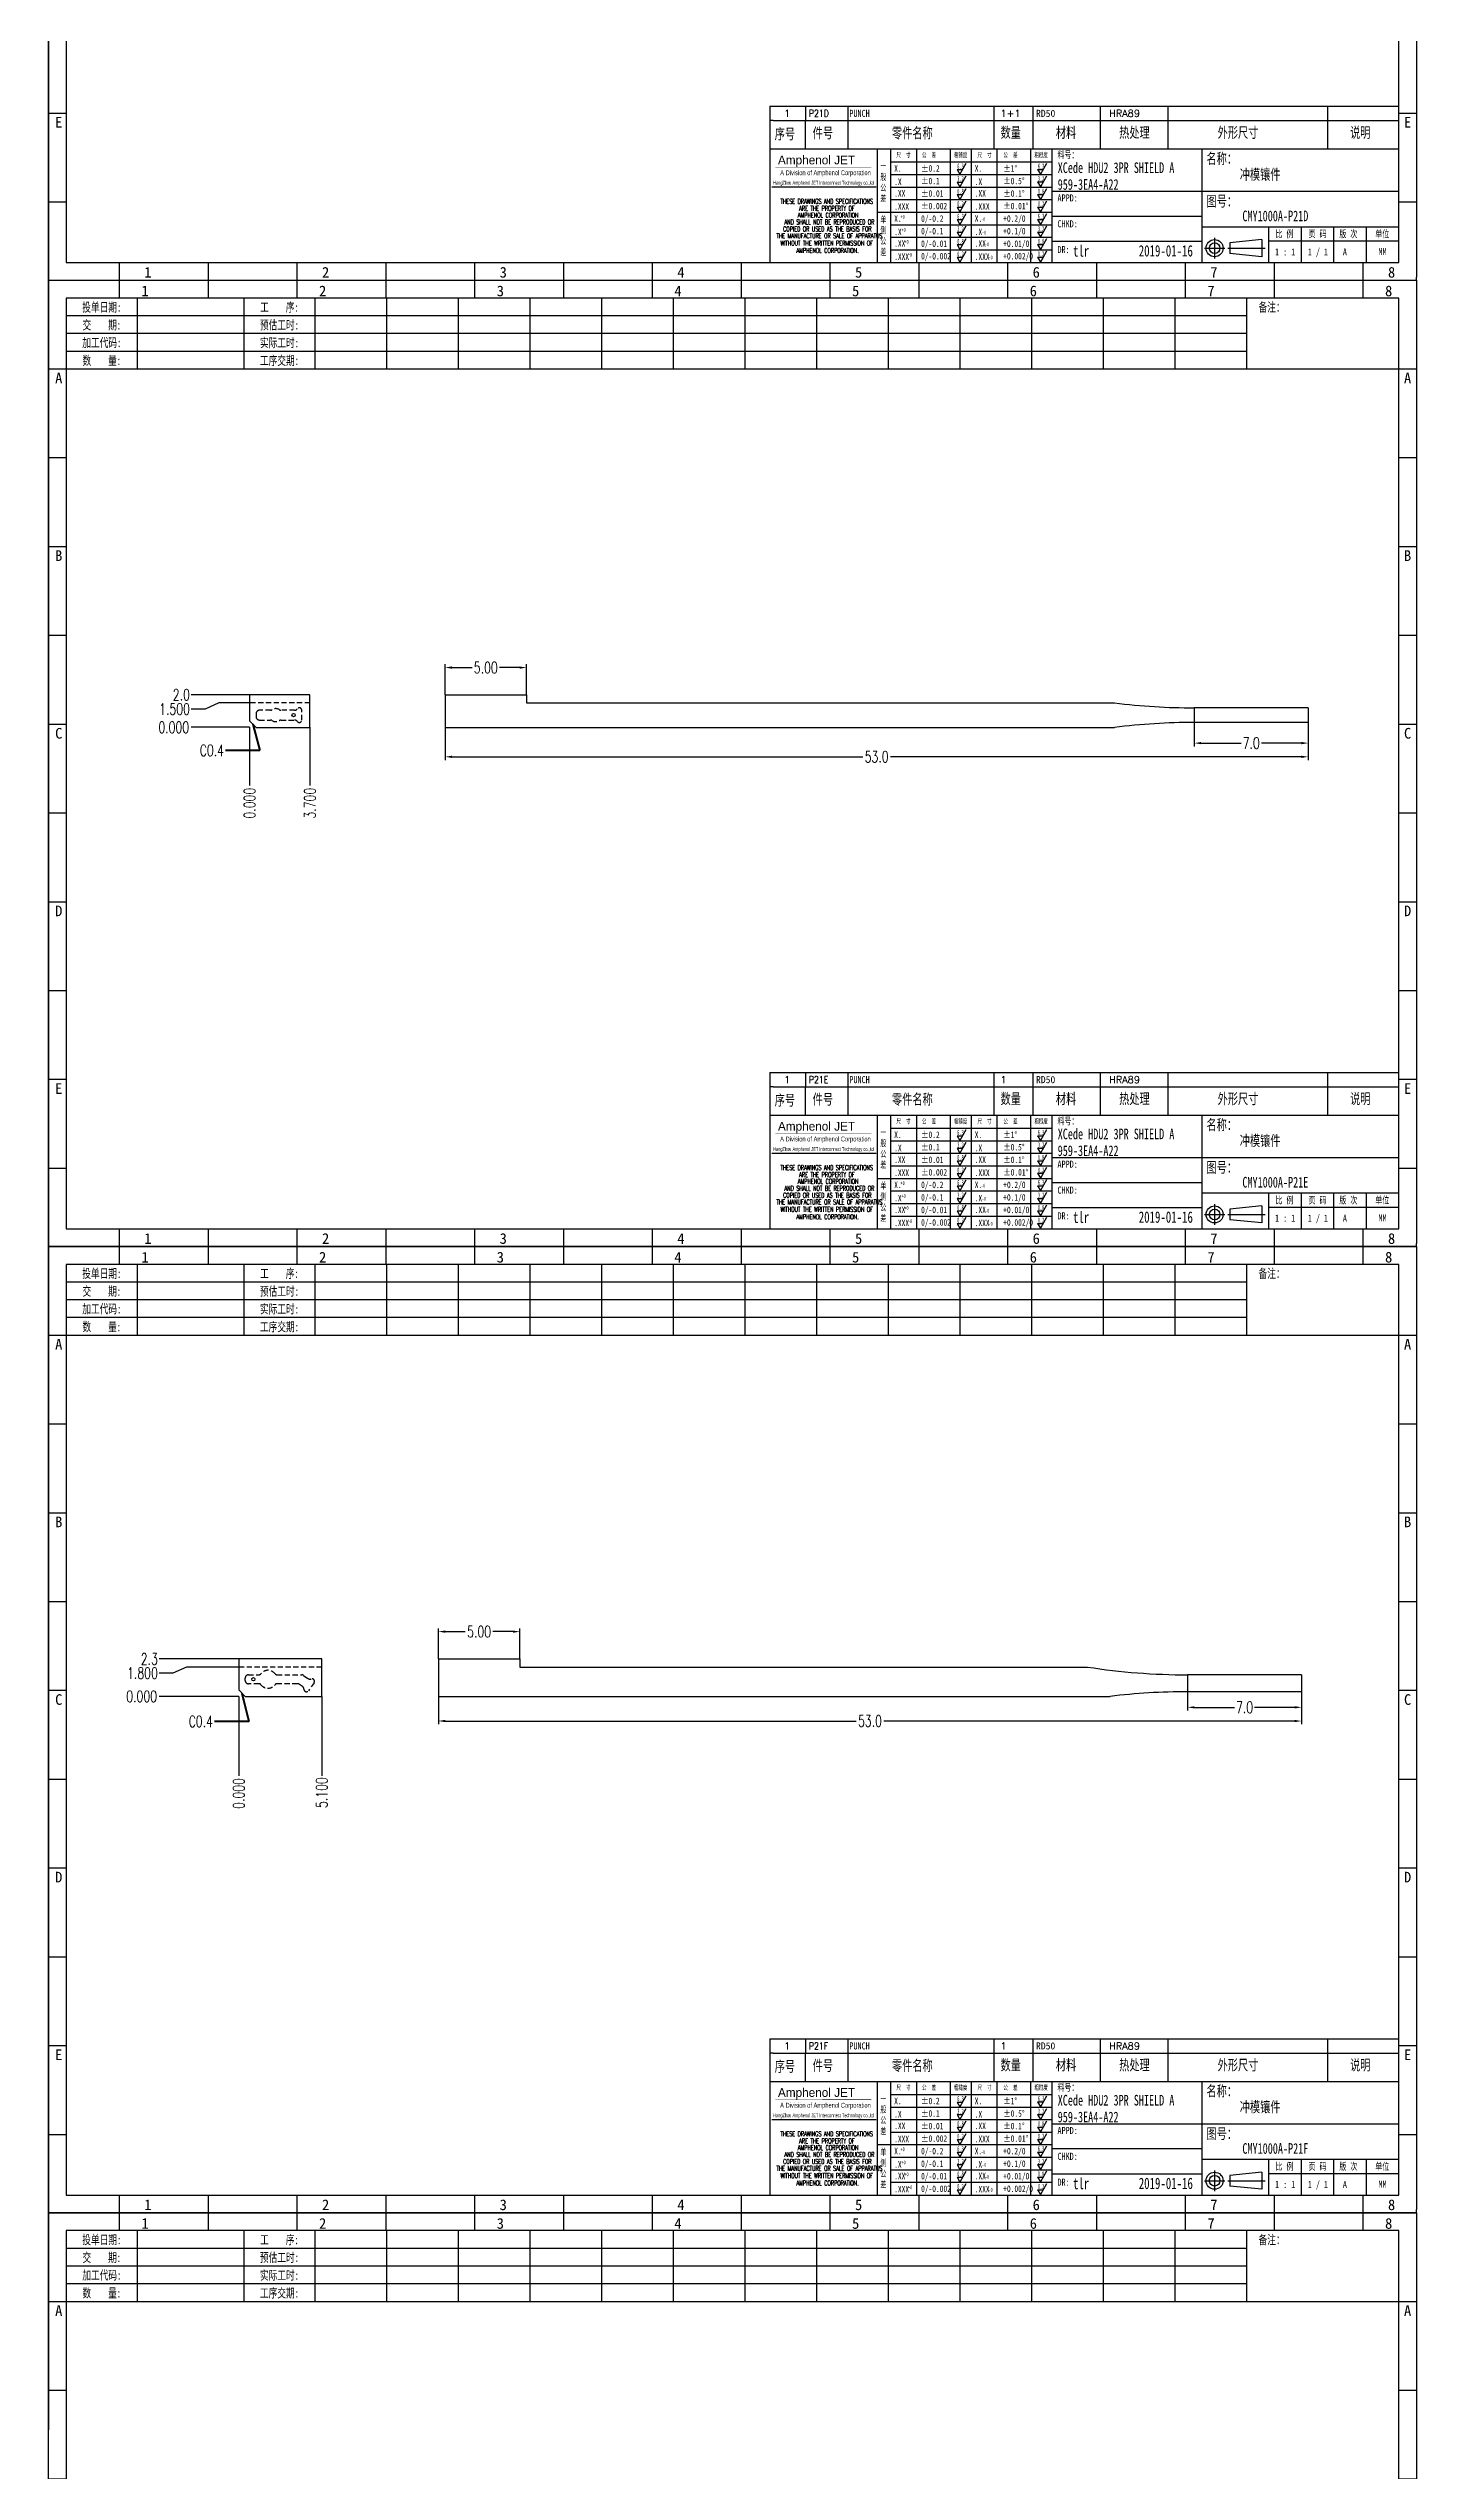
# Model space of a CAD drawing. Header units: millimetres. Extents: x -2852 to 5627, y -2271 to 1849.
# Drawn here: x -2726 to -2642, y -202.1 to -53.3 of the extents above; entities that cross this region are included whole.
import ezdxf
from ezdxf.enums import TextEntityAlignment as Align

# ---------------------------------------------------------------- set-up
doc = ezdxf.new("R2010")
doc.units = ezdxf.units.MM
doc.header["$PDSIZE"] = 3
doc.linetypes.add('DASHED2', pattern=[9.525, 6.35, -3.175])
for name, color, linetype in [('1', 7, 'Continuous'), ('11', 4, 'DASHED2'), ('41', 1, 'Continuous'), ('PUNCH', 1, 'Continuous')]:
    doc.layers.add(name, color=color, linetype=linetype)
doc.styles.add('CH', font='仿宋_GB2312_0.ttf')
doc.styles.add('jet02', font='simplex.shx', dxfattribs={"width": 0.7})
doc.styles.add('SIMPLEX', font='SIMPLEX')
doc.styles.get("Standard").update_dxf_attribs({"font": '仿宋_GB2312_0.ttf', "width": 0.7})
doc.styles.add('TEXTSTYLE_1', font='TRIUMB.TTF')
doc.styles.add('TEXTSTYLE_2', font='TRIUM.TTF')
doc.styles.add('tk', font='', dxfattribs={"width": 0.7})
doc.styles.add('tk 2', font='仿宋_GB2312_0.ttf', dxfattribs={"width": 0.65})
doc.styles.add('tk 4', font='simplex.shx', dxfattribs={"width": 0.65, "bigfont": 'bigfont.shx'})
doc.styles.get('tk').set_extended_font_data('NSimSun')
doc.dimstyles.new('jet02', dxfattribs={"dimtxt": 3.5, "dimasz": 2.1, "dimexe": 1, "dimexo": 0, "dimgap": 0.5, "dimtad": 0, "dimtoh": 1, "dimdec": 3, "dimzin": 9, "dimdsep": 46, "dimtxsty": 'jet02', "dimcen": 0, "dimclrt": 256, "dimazin": 2, "dimtfac": 1, "dimtdec": 3, "dimtofl": 0, "dimtmove": 0, "dimatfit": 1, "dimfxl": 0, "dimarcsym": 0})

# ---------------------------------------------------------------- blocks, each defined once
blk = doc.blocks.new('*D64')
at = {"layer": '41', "ltscale": 0.05}
for p, q in [((-1786.82, -2604.67), (-1786.82, -2602.79)), ((-1781.82, -2604.67), (-1781.82, -2602.79)), ((-1786.4, -2602.99), (-1785.17, -2602.99)), ((-1782.24, -2602.99), (-1783.47, -2602.99))]:
    blk.add_line(p, q, dxfattribs=at)
for points in [[(-1786.4, -2602.92), (-1786.4, -2603.06), (-1786.82, -2602.99)], [(-1782.24, -2602.92), (-1782.24, -2603.06), (-1781.82, -2602.99)]]:
    blk.add_solid(points, dxfattribs=at)
at = {"layer": 'Defpoints', "color": 0, "ltscale": 0.05}
for p in [(-1786.82, -2602.99), (-1786.82, -2604.67), (-1781.82, -2604.67)]:
    blk.add_point(p, dxfattribs=at)
at = {"layer": '41', "ltscale": 0.05, "insert": (-1784.32, -2602.99), "char_height": 0.7, "attachment_point": 5, "style": 'jet02'}
blk.add_mtext('5.00', dxfattribs=at)
blk = doc.blocks.new('*D65')
at = {"layer": '41', "ltscale": 0.05}
for p, q in [((-1786.82, -2606.97), (-1786.82, -2608.68)), ((-1733.82, -2606.68), (-1733.82, -2608.68)), ((-1786.4, -2608.48), (-1761.17, -2608.48)), ((-1734.24, -2608.48), (-1759.47, -2608.48))]:
    blk.add_line(p, q, dxfattribs=at)
for points in [[(-1786.4, -2608.41), (-1786.4, -2608.55), (-1786.82, -2608.48)], [(-1734.24, -2608.41), (-1734.24, -2608.55), (-1733.82, -2608.48)]]:
    blk.add_solid(points, dxfattribs=at)
at = {"layer": 'Defpoints', "color": 0, "ltscale": 0.05}
for p in [(-1786.82, -2606.97), (-1733.82, -2606.68), (-1733.82, -2608.48)]:
    blk.add_point(p, dxfattribs=at)
at = {"layer": '41', "ltscale": 0.05, "insert": (-1760.32, -2608.48), "char_height": 0.7, "attachment_point": 5, "style": 'jet02'}
blk.add_mtext('53.0', dxfattribs=at)
blk = doc.blocks.new('*D66')
at = {"layer": '41', "ltscale": 0.05}
for p, q in [((-1740.82, -2606.68), (-1740.82, -2607.84)), ((-1733.82, -2606.68), (-1733.82, -2607.84)), ((-1740.4, -2607.64), (-1737.93, -2607.64)), ((-1734.24, -2607.64), (-1736.71, -2607.64))]:
    blk.add_line(p, q, dxfattribs=at)
for points in [[(-1740.4, -2607.57), (-1740.4, -2607.71), (-1740.82, -2607.64)], [(-1734.24, -2607.57), (-1734.24, -2607.71), (-1733.82, -2607.64)]]:
    blk.add_solid(points, dxfattribs=at)
at = {"layer": 'Defpoints', "color": 0, "ltscale": 0.05}
for p in [(-1740.82, -2606.68), (-1733.82, -2606.68), (-1740.82, -2607.64)]:
    blk.add_point(p, dxfattribs=at)
at = {"layer": '41', "ltscale": 0.05, "insert": (-1737.32, -2607.64), "char_height": 0.7, "attachment_point": 5, "style": 'jet02'}
blk.add_mtext('7.0', dxfattribs=at)
blk = doc.blocks.new('*D67')
at = {"layer": '41', "ltscale": 0.05}
for p, q in [((-1786.41, -2545.45), (-1786.41, -2543.58)), ((-1785.99, -2543.78), (-1784.75, -2543.78)), ((-1781.83, -2543.78), (-1783.06, -2543.78)), ((-1781.41, -2545.45), (-1781.41, -2543.58))]:
    blk.add_line(p, q, dxfattribs=at)
for points in [[(-1785.99, -2543.71), (-1785.99, -2543.85), (-1786.41, -2543.78)], [(-1781.83, -2543.71), (-1781.83, -2543.85), (-1781.41, -2543.78)]]:
    blk.add_solid(points, dxfattribs=at)
at = {"layer": 'Defpoints', "color": 0, "ltscale": 0.05}
for p in [(-1786.41, -2543.78), (-1786.41, -2545.45), (-1781.41, -2545.45)]:
    blk.add_point(p, dxfattribs=at)
at = {"layer": '41', "ltscale": 0.05, "insert": (-1783.91, -2543.78), "char_height": 0.7, "attachment_point": 5, "style": 'jet02'}
blk.add_mtext('5.00', dxfattribs=at)
blk = doc.blocks.new('*D68')
at = {"layer": '41', "ltscale": 0.05}
for p, q in [((-1786.41, -2547.45), (-1786.41, -2549.46)), ((-1733.41, -2547.15), (-1733.41, -2549.46)), ((-1785.99, -2549.26), (-1760.75, -2549.26)), ((-1733.83, -2549.26), (-1759.06, -2549.26))]:
    blk.add_line(p, q, dxfattribs=at)
for points in [[(-1785.99, -2549.19), (-1785.99, -2549.33), (-1786.41, -2549.26)], [(-1733.83, -2549.19), (-1733.83, -2549.33), (-1733.41, -2549.26)]]:
    blk.add_solid(points, dxfattribs=at)
at = {"layer": 'Defpoints', "color": 0, "ltscale": 0.05}
for p in [(-1786.41, -2547.45), (-1733.41, -2547.15), (-1733.41, -2549.26)]:
    blk.add_point(p, dxfattribs=at)
at = {"layer": '41', "ltscale": 0.05, "insert": (-1759.91, -2549.26), "char_height": 0.7, "attachment_point": 5, "style": 'jet02'}
blk.add_mtext('53.0', dxfattribs=at)
blk = doc.blocks.new('*D69')
at = {"layer": '41', "ltscale": 0.05}
for p, q in [((-1740.41, -2547.15), (-1740.41, -2548.62)), ((-1733.41, -2547.15), (-1733.41, -2548.62)), ((-1739.99, -2548.42), (-1737.52, -2548.42)), ((-1733.83, -2548.42), (-1736.29, -2548.42))]:
    blk.add_line(p, q, dxfattribs=at)
for points in [[(-1739.99, -2548.35), (-1739.99, -2548.49), (-1740.41, -2548.42)], [(-1733.83, -2548.35), (-1733.83, -2548.49), (-1733.41, -2548.42)]]:
    blk.add_solid(points, dxfattribs=at)
at = {"layer": 'Defpoints', "color": 0, "ltscale": 0.05}
for p in [(-1740.41, -2547.15), (-1733.41, -2547.15), (-1740.41, -2548.42)]:
    blk.add_point(p, dxfattribs=at)
at = {"layer": '41', "ltscale": 0.05, "insert": (-1736.91, -2548.42), "char_height": 0.7, "attachment_point": 5, "style": 'jet02'}
blk.add_mtext('7.0', dxfattribs=at)
blk = doc.blocks.new('A3-N')
at = {"layer": '1', "color": 1}
for p, q in [((0, 0), (0, 296.73)), ((0, 296.73), (420, 296.73)), ((21.82, 291.27), (21.82, 296.73)), ((49.09, 291.27), (49.09, 296.73)), ((76.36, 291.27), (76.36, 296.73)), ((103.64, 291.27), (103.64, 296.73)), ((103.64, 291.27), (103.64, 296.73)), ((103.64, 291.27), (103.64, 296.73)), ((130.91, 291.27), (130.91, 296.73)), ((158.18, 291.27), (158.18, 296.73)), ((185.45, 291.27), (185.45, 296.73)), ((212.73, 291.27), (212.73, 296.73)), ((240, 291.27), (240, 296.73)), ((267.27, 291.27), (267.27, 296.73)), ((294.55, 291.27), (294.55, 296.73)), ((321.82, 291.27), (321.82, 296.73)), ((349.09, 291.27), (349.09, 296.73)), ((376.36, 291.27), (376.36, 296.73)), ((403.64, 291.27), (403.64, 296.73)), ((420, 296.73), (420, 1)), ((5.45, 269.45), (0, 269.45)), ((420, 269.45), (414.55, 269.45)), ((5.45, 242.18), (0, 242.18)), ((420, 242.18), (414.55, 242.18)), ((5.45, 214.91), (0, 214.91)), ((420, 214.91), (414.55, 214.91)), ((5.45, 187.64), (0, 187.64)), ((420, 187.64), (414.55, 187.64)), ((5.45, 160.36), (0, 160.36)), ((420, 160.36), (414.55, 160.36)), ((5.45, 133.09), (0, 133.09)), ((420, 133.09), (414.55, 133.09)), ((5.45, 105.82), (0, 105.82)), ((420, 105.82), (414.55, 105.82)), ((5.45, 78.55), (0, 78.55)), ((420, 78.55), (414.55, 78.55)), ((5.45, 51.27), (0, 51.27)), ((222.45, 49.09), (221.45, 49.09)), ((221.45, 49.09), (221.45, 40.36)), ((222.45, 49.09), (414.55, 49.09)), ((232.36, 49.09), (232.36, 40.36)), ((245.45, 49.09), (245.45, 40.36)), ((290.18, 49.09), (290.18, 40.36)), ((302.18, 49.09), (302.18, 40.36)), ((322.91, 49.09), (322.91, 40.36)), ((343.64, 49.09), (343.64, 40.36)), ((392.73, 40.36), (392.73, 49.09)), ((420, 51.27), (414.55, 51.27)), ((258.55, 40.36), (258.55, 5.44)), ((266.45, 40.36), (266.45, 5.44)), ((276.78, 40.36), (276.78, 5.45)), ((291.18, 40.36), (291.18, 5.45)), ((301.51, 40.37), (301.51, 5.46)), ((308.01, 40.36), (308.01, 5.45)), ((354.09, 40.36), (354.09, 5.45)), ((308.01, 32.39), (258.55, 32.39)), ((5.45, 24), (0, 24)), ((308.01, 28.54), (258.55, 28.54)), ((308.01, 24.69), (258.55, 24.69)), ((414.55, 27.27), (308.01, 27.27)), ((420, 24), (414.55, 24)), ((308.01, 16.99), (258.55, 16.99)), ((354.09, 19.63), (308.01, 19.63)), ((414.55, 16.36), (354.09, 16.36)), ((374.55, 16.36), (374.55, 5.45)), ((384.55, 16.36), (384.55, 5.45)), ((394.55, 16.36), (394.55, 5.45)), ((404.55, 16.36), (404.55, 5.45)), ((308.01, 13.14), (258.55, 13.14)), ((308.01, 9.29), (258.55, 9.29)), ((308.01, 11.99), (354.09, 11.99)), ((372.51, 12.49), (362.69, 11.5)), ((362.69, 11.5), (362.69, 8.23)), ((372.51, 7.25), (362.69, 8.23)), ((372.51, 12.49), (372.51, 7.25)), ((414.55, 12), (374.55, 12)), ((1, 0), (0, 0)), ((420, 0), (1, 0)), ((21.82, 0), (21.82, 5.45)), ((49.09, 0), (49.09, 5.45)), ((76.36, 0), (76.36, 5.45)), ((103.64, 0), (103.64, 5.45)), ((130.91, 0), (130.91, 5.45)), ((158.18, 0), (158.18, 5.45)), ((185.45, 0), (185.45, 5.45)), ((212.73, 0), (212.73, 5.45)), ((240, 0), (240, 5.45)), ((267.27, 0), (267.27, 5.45)), ((294.55, 0), (294.55, 5.45)), ((321.82, 0), (321.82, 5.45)), ((349.09, 0), (349.09, 5.45)), ((376.36, 0), (376.36, 5.45)), ((403.64, 0), (403.64, 5.45)), ((420, 0), (420, 1))]:
    blk.add_line(p, q, dxfattribs=at)
at = {"layer": '1'}
for p, q in [((414.55, 278.18), (414.55, 284.73)), ((221.45, 40.36), (221.45, 5.45)), ((221.45, 40.36), (414.55, 40.36)), ((221.45, 40.36), (414.55, 40.36)), ((254.41, 40.36), (254.41, 5.45)), ((283.28, 40.36), (283.28, 5.45)), ((308.01, 36.24), (258.55, 36.24)), ((222.08, 28.67), (254.12, 28.67)), ((308.01, 20.84), (254.41, 20.84))]:
    blk.add_line(p, q, dxfattribs=at)
at = {"layer": '1', "color": 1, "ltscale": 0.05}
for p, q in [((278.93, 34.04), (279.79, 32.56)), ((278.93, 34.04), (280.65, 34.04)), ((278.93, 30.19), (279.79, 28.71)), ((278.93, 30.19), (280.65, 30.19)), ((281.68, 35.84), (279.79, 32.56)), ((281.68, 31.99), (279.79, 28.71)), ((303.66, 34.05), (304.52, 32.56)), ((303.66, 34.05), (305.38, 34.05)), ((303.66, 30.2), (305.38, 30.2)), ((303.66, 30.2), (304.52, 28.71)), ((306.41, 35.84), (304.52, 32.56)), ((306.41, 31.99), (304.52, 28.71)), ((278.93, 26.34), (279.79, 24.86)), ((278.93, 26.34), (280.65, 26.34)), ((278.93, 22.49), (280.65, 22.49)), ((278.93, 22.49), (279.79, 21.01)), ((281.68, 28.14), (279.79, 24.86)), ((281.68, 24.29), (279.79, 21.01)), ((303.66, 26.35), (304.52, 24.86)), ((303.66, 26.35), (305.38, 26.35)), ((303.66, 22.5), (305.38, 22.5)), ((303.66, 22.5), (304.52, 21.01)), ((306.41, 28.14), (304.52, 24.86)), ((306.41, 24.29), (304.52, 21.01)), ((278.93, 18.66), (279.79, 17.17)), ((278.93, 18.66), (280.65, 18.66)), ((281.68, 20.45), (279.79, 17.17)), ((281.68, 16.6), (279.79, 13.32)), ((303.66, 18.66), (304.52, 17.18)), ((303.66, 18.66), (305.38, 18.66)), ((306.41, 20.46), (304.52, 17.18)), ((306.41, 16.61), (304.52, 13.33)), ((278.93, 14.81), (280.65, 14.81)), ((278.93, 14.81), (279.79, 13.32)), ((278.93, 10.96), (279.79, 9.47)), ((278.93, 10.96), (280.65, 10.96)), ((281.68, 12.75), (279.79, 9.47)), ((281.68, 8.9), (279.79, 5.62)), ((303.66, 14.81), (305.38, 14.81)), ((303.66, 14.81), (304.52, 13.33)), ((303.66, 10.96), (304.52, 9.48)), ((303.66, 10.96), (305.38, 10.96)), ((306.41, 12.76), (304.52, 9.48)), ((306.41, 8.91), (304.52, 5.63)), ((278.93, 7.11), (279.79, 5.62)), ((278.93, 7.11), (280.65, 7.11)), ((303.66, 7.11), (305.38, 7.11)), ((303.66, 7.11), (304.52, 5.63))]:
    blk.add_line(p, q, dxfattribs=at)
at = {"layer": '1', "color": 1, "ltscale": 0.1}
for p, q in [((354.86, 9.87), (361.17, 9.87)), ((358.01, 13.02), (358.01, 6.71)), ((362.03, 9.87), (373.54, 9.87))]:
    blk.add_line(p, q, dxfattribs=at)
at = {"layer": '1'}
blk.add_lwpolyline([(221.45, 5.45), (414.55, 5.45), (414.55, 291.27), (5.45, 291.27), (5.45, 5.45), (414.55, 5.45)], dxfattribs=at)
at = {"layer": '1', "color": 7, "linetype": 'Continuous', "const_width": 0.123}
blk.add_lwpolyline([(223.11, 34.74), (252.6, 34.76)], dxfattribs=at)
at = {"layer": '1', "color": 1}
for radius in [2.62, 1.64]:
    blk.add_circle((358.01, 9.87), radius, dxfattribs=at)
at = {"layer": '41'}
for p, q in [((27.27, 291.27), (27.27, 269.45)), ((60, 291.27), (60, 269.45)), ((81.82, 291.27), (81.82, 269.45)), ((103.82, 291.27), (103.82, 269.45)), ((125.82, 291.27), (125.82, 269.45)), ((147.82, 291.27), (147.82, 269.45)), ((169.82, 291.27), (169.82, 269.45)), ((191.82, 291.27), (191.82, 269.45)), ((213.82, 291.27), (213.82, 269.45)), ((235.82, 291.27), (235.82, 269.45)), ((257.82, 291.27), (257.82, 269.45)), ((279.82, 291.27), (279.82, 269.45)), ((301.82, 291.27), (301.82, 269.45)), ((323.82, 291.27), (323.82, 269.45)), ((345.82, 291.27), (345.82, 269.45)), ((367.82, 291.27), (367.82, 269.45)), ((367.82, 285.82), (5.45, 285.82)), ((367.82, 280.36), (5.45, 280.36)), ((367.82, 274.91), (5.45, 274.91)), ((414.55, 269.45), (5.45, 269.45))]:
    blk.add_line(p, q, dxfattribs=at)
at = {"layer": '1', "style": 'tk', "width": 0.7}
for s, p in [('投单日期:', (16.36, 288.55)), ('工    序:', (70.91, 288.55)), ('备注：', (375.51, 288.55)), ('交    期:', (16.36, 283.09)), ('预估工时:', (70.91, 283.09)), ('加工代码:', (16.36, 277.64)), ('实际工时:', (70.91, 277.64)), ('数    量:', (16.36, 272.18)), ('工序交期:', (70.91, 272.18))]:
    blk.add_text(s, height=2.727, dxfattribs=at).set_placement(p, align=Align.MIDDLE)
at = {"layer": '1', "color": 1}
for s, p in [('1', (29.64, 295.11)), ('2', (84.18, 295.11)), ('3', (138.73, 295.11)), ('4', (193.27, 295.11)), ('5', (247.82, 295.11)), ('6', (302.36, 295.11)), ('7', (356.91, 295.11)), ('8', (411.45, 295.11)), ('1', (30.53, 4.11)), ('2', (85.08, 4.11)), ('3', (139.62, 4.11)), ('4', (194.17, 4.11)), ('5', (248.72, 4.11)), ('6', (303.26, 4.11)), ('7', (357.81, 4.11)), ('8', (412.35, 4.11))]:
    blk.add_text(s, height=3.27, dxfattribs=at).set_placement(p, align=Align.TOP_CENTER)
for s, p in [('A', (2.04, 268.36)), ('B', (2.04, 213.82)), ('C', (2.04, 159.27)), ('D', (2.04, 104.73)), ('E', (2.04, 50.18))]:
    blk.add_text(s, height=3.27, dxfattribs=at).set_placement(p, align=Align.TOP_LEFT)
for s, p in [('A', (418.37, 268.36)), ('B', (418.37, 213.82)), ('C', (418.37, 159.27)), ('D', (418.37, 104.73)), ('E', (418.37, 50.18))]:
    blk.add_text(s, height=3.27, dxfattribs=at).set_placement(p, align=Align.TOP_RIGHT)
at = {"layer": '1', "color": 1, "style": 'tk 2', "width": 0.7}
for s, height, p in [('序号', 3.273, (222.96, 43.34)), ('件号', 3.273, (234.62, 43.61)), ('零件名称', 3.273, (258.97, 43.61)), ('数量', 3.273, (292.3, 43.78)), ('材料', 3.273, (309.27, 43.78)), ('热处理', 3.273, (328.71, 43.78)), ('外形尺寸', 3.273, (358.94, 43.78)), ('说明', 3.273, (399.61, 43.78)), ('料号：', 2.182, (309.77, 37.46)), ('名称：', 3.273, (355.52, 35.79)), ('图号：', 3.273, (355.52, 22.7)), ('比 例', 2.182, (376.69, 13.18)), ('页 码', 2.182, (386.85, 13.18)), ('版 次', 2.182, (396.31, 13.18)), ('单位', 2.182, (407.35, 13.18))]:
    blk.add_text(s, height=height, dxfattribs=at).set_placement(p)
at = {"layer": '1', "color": 7, "linetype": 'Continuous', "style": 'TEXTSTYLE_1'}
blk.add_text('Amphenol JET', height=2.7, dxfattribs=at).set_placement((223.96, 35.61))
at = {"layer": '1', "color": 7, "linetype": 'Continuous'}
for s, height, style, width, p in [('HangZhou Amphenol JET Interconnect Technology co.,ltd ', 1.2, 'TEXTSTYLE_2', 0.6, (222.47, 29.36)), ('A Division of Amphenol Corporation', 1.5, 'TEXTSTYLE_2', 0.7, (224.64, 32.29)), ('THESE DRAWINGS AND SPECIFICATIONS', 1.5, 'tk 4', 0.6, (224.73, 23.52)), ('ARE THE PROPERTY OF', 1.5, 'tk 4', 0.6, (230.45, 21.35)), ('COPIED OR USED AS THE BASIS FOR', 1.5, 'tk 4', 0.6, (225.54, 15.02)), ('AND SHALL NOT BE REPRODUCED OR', 1.5, 'tk 4', 0.6, (225.95, 17.17)), ('AMPHENOL CORPORATION', 1.5, 'tk 4', 0.6, (230.04, 19.27)), ('THE MANUFACTURE OR SALE OF APPARATUS', 1.5, 'tk 4', 0.6, (223.5, 12.92)), ('WITHOUT THE WRITTEN PERMISSION OF', 1.5, 'tk 4', 0.6, (224.73, 10.67)), ('AMPHENOL CORPORATION.', 1.5, 'tk 4', 0.6, (229.63, 8.4))]:
    blk.add_text(s, height=height, dxfattribs=dict(at, style=style, width=width)).set_placement(p)
at = {"layer": '1', "color": 1, "style": 'tk 2', "width": 0.7}
for s, p in [('X.', (259.64, 34.37)), ('.X', (259.64, 30.28)), ('%%P0.2', (267.9, 34.37)), ('%%P0.1', (267.9, 30.52)), ('X.', (284.37, 34.37)), ('.X', (284.37, 30.28)), ('%%P1%%D', (293.12, 34.37)), ('%%P0.5%%D', (293.12, 30.52)), ('.XX', (259.64, 26.71)), ('.XXX', (259.64, 22.68)), ('%%P0.01', (267.9, 26.67)), ('%%P0.002', (267.9, 22.82)), ('.XX', (284.37, 26.71)), ('.XXX', (284.37, 22.68)), ('%%P0.1%%D', (293.12, 26.67)), ('%%P0.01%%D', (293.12, 22.82)), ('X.', (259.64, 18.97)), ('.X', (259.64, 14.88)), ('0/-0.2', (267.9, 18.97)), ('0/-0.1', (267.9, 15.12)), ('X.', (284.37, 18.97)), ('.X', (284.37, 14.88)), ('+0.2/0', (293.12, 18.97)), ('+0.1/0', (293.12, 15.12)), ('.XX', (259.64, 11.31)), ('.XXX', (259.64, 7.28)), ('0/-0.01', (267.9, 11.27)), ('0/-0.002', (267.9, 7.42)), ('.XX', (284.37, 11.31)), ('.XXX', (284.37, 7.28)), ('+0.01/0', (293.12, 11.27)), ('+0.002/0', (293.12, 7.42))]:
    blk.add_text(s, height=2, dxfattribs=at).set_placement(p, align=Align.MIDDLE_LEFT)
at = {"layer": '1', "color": 1, "ltscale": 0.05, "style": 'tk 2', "width": 0.5}
for s, p in [('3.2', (279.01, 30.41)), ('6.3', (279.01, 34.26)), ('3.2', (303.74, 30.42)), ('6.3', (303.74, 34.27)), ('0.8', (279.01, 26.56)), ('0.2', (279.01, 22.71)), ('0.8', (303.74, 26.57)), ('0.2', (303.74, 22.72)), ('3.2', (279.01, 15.02)), ('6.3', (279.01, 18.87)), ('3.2', (303.74, 15.03)), ('6.3', (303.74, 18.88)), ('0.8', (279.01, 11.17)), ('0.2', (279.01, 7.32)), ('0.8', (303.74, 11.18)), ('0.2', (303.74, 7.33))]:
    blk.add_text(s, height=1.6, dxfattribs=at).set_placement(p)
at = {"layer": '1', "style": 'tk 2', "width": 0.7}
for s, p in [('APPD:', (309.77, 24.21)), ('CHKD:', (309.77, 16.27)), ('DR:', (309.77, 8.35))]:
    blk.add_text(s, height=2.182, dxfattribs=at).set_placement(p)
at = {"layer": '1', "color": 7, "style": 'tk 2', "width": 0.7}
blk.add_text('MM', height=2.182, dxfattribs=at).set_placement((408.31, 7.75))
at = {"layer": '1', "color": 1, "ltscale": 0.05, "char_height": 1.5, "width": 6.3627, "attachment_point": 1, "style": 'tk 2'}
for s, insert in [('尺  寸', (260.31, 39.25)), ('公  差', (268.17, 39.25)), ('粗糙度', (277.98, 39.25)), ('尺  寸', (285.2, 39.25)), ('公  差', (293.18, 39.25)), ('粗糙度', (302.71, 39.26))]:
    blk.add_mtext(s, dxfattribs=dict(at, insert=insert))
at = {"layer": '1', "ltscale": 0.05, "char_height": 2, "width": 2.5195, "attachment_point": 1, "style": 'tk 2'}
for s, insert in [('一般公差', (255.39, 36.11)), ('单侧公差', (255.39, 19.71))]:
    blk.add_mtext(s, dxfattribs=dict(at, insert=insert))
at = {"layer": '1', "color": 1, "ltscale": 0.05, "char_height": 1.2, "width": 5.1396, "attachment_point": 1, "line_spacing_factor": 0.8, "style": 'tk 2'}
for s, insert in [('+0', (261.58, 20.13)), ('+0', (261.88, 16.09)), ('-0', (286.31, 19.33)), ('-0', (286.61, 15.29)), ('+0', (262.79, 12.45)), ('+0', (263.87, 8.44)), ('-0', (287.51, 11.65)), ('-0', (288.59, 7.64))]:
    blk.add_mtext(s, dxfattribs=dict(at, insert=insert))
at = {"layer": '1', "style": 'tk 2', "width": 0.7}
for tag, p in [('PATR-NO1', (309.84, 32.96)), ('PATR-NO2', (309.84, 27.81)), ('TITLE', (365.74, 30.9)), ('DWG-NO:', (366.54, 18.14))]:
    blk.add_attdef(tag, p, '', height=3.27, dxfattribs=at)
at = {"layer": '1', "color": 1, "style": 'tk 2', "width": 0.7}
for tag, p in [('DRAW', (314.55, 7.27)), ('DATE', (334.72, 7.32))]:
    blk.add_attdef(tag, p, '', height=3.49, dxfattribs=at)
at = {"layer": '1', "style": 'tk 2', "width": 0.7}
for tag, p in [('SCALE', (376.55, 8.73)), ('SHEET', (386.6, 8.72)), ('REV', (397.38, 8.73))]:
    blk.add_attdef(tag, text='', height=2.18, dxfattribs=at).set_placement(p, align=Align.MIDDLE_LEFT)
blk = doc.blocks.new('FB3')
at = {"layer": '1', "color": 1}
for p, q in [((0, 4.36), (193.09, 4.36)), ((0, 4.36), (0, 0)), ((10.91, 4.36), (10.91, 0)), ((24, 4.36), (24, 0)), ((68.73, 4.36), (68.73, 0)), ((80.73, 4.36), (80.73, 0)), ((101.45, 4.36), (101.45, 0)), ((122.18, 4.36), (122.18, 0)), ((171.27, 0), (171.27, 4.36))]:
    blk.add_line(p, q, dxfattribs=at)
at = {"layer": '1'}
for tag, style, p in [('ITEM', 'SIMPLEX', (4.36, 2.18)), ('PARTNO', 'SIMPLEX', (12, 2.18)), ('QTY', 'SIMPLEX', (74.18, 2.18)), ('MATL', 'CH', (81.72, 2.18)), ('FINISH', 'SIMPLEX', (104.17, 2.18)), ('SPEC', 'SIMPLEX', (130.91, 2.18)), ('REMARK', 'SIMPLEX', (174.06, 2.18))]:
    blk.add_attdef(tag, text='', height=2.18, dxfattribs=dict(at, style=style)).set_placement(p, align=Align.MIDDLE_LEFT)
at = {"layer": '1', "style": 'tk', "width": 0.7}
blk.add_attdef('DIE', text='', height=2.18, dxfattribs=at).set_placement((24.43, 2.18), align=Align.MIDDLE_LEFT)
blk = doc.blocks.new('*D752')
at = {"layer": '41', "ltscale": 0.05}
blk.add_line((-1798.41, -2547.45), (-1801.99, -2547.45), dxfattribs=at)
at = {"layer": 'Defpoints', "color": 0, "ltscale": 0.05}
for p in [(-1801.99, -2547.45), (-1798.41, -2547.45), (-1798.41, -2547.45)]:
    blk.add_point(p, dxfattribs=at)
at = {"layer": '41', "ltscale": 0.05, "insert": (-1803.07, -2547.45), "char_height": 0.7, "attachment_point": 5, "style": 'jet02'}
blk.add_mtext('0.000', dxfattribs=at)
blk = doc.blocks.new('*D753')
at = {"layer": '41', "ltscale": 0.05}
for p, q in [((-1800.31, -2545.95), (-1801.15, -2546.33)), ((-1798.41, -2545.95), (-1800.31, -2545.95)), ((-1801.15, -2546.33), (-1801.99, -2546.33))]:
    blk.add_line(p, q, dxfattribs=at)
at = {"layer": 'Defpoints', "color": 0, "ltscale": 0.05}
for p in [(-1798.41, -2545.95), (-1801.99, -2546.33), (-1798.41, -2547.45)]:
    blk.add_point(p, dxfattribs=at)
at = {"layer": '41', "ltscale": 0.05, "insert": (-1803.02, -2546.33), "char_height": 0.7, "attachment_point": 5, "style": 'jet02'}
blk.add_mtext('1.500', dxfattribs=at)
blk = doc.blocks.new('*D754')
at = {"layer": '41', "ltscale": 0.05}
blk.add_line((-1798.41, -2545.45), (-1801.99, -2545.45), dxfattribs=at)
at = {"layer": 'Defpoints', "color": 0, "ltscale": 0.05}
for p in [(-1801.99, -2545.45), (-1798.41, -2545.45), (-1798.41, -2547.45)]:
    blk.add_point(p, dxfattribs=at)
at = {"layer": '41', "ltscale": 0.05, "insert": (-1802.6, -2545.45), "char_height": 0.7, "attachment_point": 5, "style": 'jet02'}
blk.add_mtext('2.0', dxfattribs=at)
blk = doc.blocks.new('*D755')
at = {"layer": '41', "ltscale": 0.05}
blk.add_line((-1798.41, -2547.45), (-1798.41, -2551.03), dxfattribs=at)
at = {"layer": 'Defpoints', "color": 0, "ltscale": 0.05}
for p in [(-1798.41, -2547.45), (-1798.41, -2547.45), (-1798.41, -2551.03)]:
    blk.add_point(p, dxfattribs=at)
at = {"layer": '41', "ltscale": 0.05, "insert": (-1798.41, -2552.11), "char_height": 0.7, "attachment_point": 5, "rotation": 90, "style": 'jet02'}
blk.add_mtext('0.000', dxfattribs=at)
blk = doc.blocks.new('*D756')
at = {"layer": '41', "ltscale": 0.05}
blk.add_line((-1794.71, -2547.45), (-1794.71, -2551.03), dxfattribs=at)
at = {"layer": 'Defpoints', "color": 0, "ltscale": 0.05}
for p in [(-1798.41, -2547.45), (-1794.71, -2547.45), (-1794.71, -2551.03)]:
    blk.add_point(p, dxfattribs=at)
at = {"layer": '41', "ltscale": 0.05, "insert": (-1794.71, -2552.11), "char_height": 0.7, "attachment_point": 5, "rotation": 90, "style": 'jet02'}
blk.add_mtext('3.700', dxfattribs=at)
blk = doc.blocks.new('*D757')
at = {"layer": '41', "ltscale": 0.05}
blk.add_line((-1799.08, -2606.97), (-1803.96, -2606.97), dxfattribs=at)
at = {"layer": 'Defpoints', "color": 0, "ltscale": 0.05}
for p in [(-1803.96, -2606.97), (-1799.08, -2606.97), (-1799.08, -2606.97)]:
    blk.add_point(p, dxfattribs=at)
at = {"layer": '41', "ltscale": 0.05, "insert": (-1805.04, -2606.97), "char_height": 0.7, "attachment_point": 5, "style": 'jet02'}
blk.add_mtext('0.000', dxfattribs=at)
blk = doc.blocks.new('*D758')
at = {"layer": '41', "ltscale": 0.05}
for p, q in [((-1803.12, -2605.54), (-1803.96, -2605.54)), ((-1802.28, -2605.17), (-1803.12, -2605.54)), ((-1799.08, -2605.17), (-1802.28, -2605.17))]:
    blk.add_line(p, q, dxfattribs=at)
at = {"layer": 'Defpoints', "color": 0, "ltscale": 0.05}
for p in [(-1803.96, -2605.54), (-1799.08, -2605.17), (-1799.08, -2606.97)]:
    blk.add_point(p, dxfattribs=at)
at = {"layer": '41', "ltscale": 0.05, "insert": (-1804.99, -2605.54), "char_height": 0.7, "attachment_point": 5, "style": 'jet02'}
blk.add_mtext('1.800', dxfattribs=at)
blk = doc.blocks.new('*D759')
at = {"layer": '41', "ltscale": 0.05}
blk.add_line((-1799.08, -2604.67), (-1803.96, -2604.67), dxfattribs=at)
at = {"layer": 'Defpoints', "color": 0, "ltscale": 0.05}
for p in [(-1803.96, -2604.67), (-1799.08, -2604.67), (-1799.08, -2606.97)]:
    blk.add_point(p, dxfattribs=at)
at = {"layer": '41', "ltscale": 0.05, "insert": (-1804.57, -2604.67), "char_height": 0.7, "attachment_point": 5, "style": 'jet02'}
blk.add_mtext('2.3', dxfattribs=at)
blk = doc.blocks.new('*D760')
at = {"layer": '41', "ltscale": 0.05}
blk.add_line((-1799.08, -2606.97), (-1799.08, -2611.85), dxfattribs=at)
at = {"layer": 'Defpoints', "color": 0, "ltscale": 0.05}
for p in [(-1799.08, -2606.97), (-1799.08, -2606.97), (-1799.08, -2611.85)]:
    blk.add_point(p, dxfattribs=at)
at = {"layer": '41', "ltscale": 0.05, "insert": (-1799.08, -2612.93), "char_height": 0.7, "attachment_point": 5, "rotation": 90, "style": 'jet02'}
blk.add_mtext('0.000', dxfattribs=at)
blk = doc.blocks.new('*D761')
at = {"layer": '41', "ltscale": 0.05}
blk.add_line((-1793.98, -2606.97), (-1793.98, -2611.85), dxfattribs=at)
at = {"layer": 'Defpoints', "color": 0, "ltscale": 0.05}
for p in [(-1799.08, -2606.97), (-1793.98, -2606.97), (-1793.98, -2611.85)]:
    blk.add_point(p, dxfattribs=at)
at = {"layer": '41', "ltscale": 0.05, "insert": (-1793.98, -2612.88), "char_height": 0.7, "attachment_point": 5, "rotation": 90, "style": 'jet02'}
blk.add_mtext('5.100', dxfattribs=at)

msp = doc.modelspace()

# ---------------------------------------------------------------- linework, layer by layer
at = {"layer": '1', "ltscale": 0.05}
for p, q in [((-2725.969, 181.8062), (-2725.969, -199.5859)), ((-2701.6155, -93.022), (-2701.6155, -95.022)), ((-2701.6155, -93.022), (-2696.6155, -93.022)), ((-2696.6155, -93.022), (-2696.6155, -93.522)), ((-2696.6155, -93.522), (-2660.5053, -93.522)), ((-2701.6155, -95.022), (-2660.5053, -95.022)), ((-2655.6155, -93.822), (-2655.6155, -94.722)), ((-2648.6155, -93.822), (-2655.6155, -93.822)), ((-2648.6155, -94.722), (-2655.6155, -94.722)), ((-2648.6155, -93.822), (-2648.6155, -94.722)), ((-2702.0263, -152.2362), (-2702.0263, -154.5362)), ((-2702.0263, -152.2362), (-2697.0263, -152.2362)), ((-2697.0263, -152.2362), (-2697.0263, -152.7362)), ((-2697.0263, -152.7362), (-2662.1724, -152.7362)), ((-2656.0263, -153.2112), (-2656.0263, -154.2516)), ((-2649.0263, -153.2112), (-2656.0263, -153.2112)), ((-2649.0263, -153.2112), (-2649.0263, -154.2516)), ((-2702.0263, -154.5362), (-2660.7896, -154.5362)), ((-2649.0263, -154.2516), (-2656.0263, -154.2516))]:
    msp.add_line(p, q, dxfattribs=at)
for points in [[(-2713.2171, -95.022), (-2709.9171, -95.022), (-2709.9171, -93.022), (-2713.6171, -93.022), (-2713.6171, -94.622)], [(-2713.889, -154.5362), (-2709.189, -154.5362), (-2709.189, -152.2362), (-2714.289, -152.2362), (-2714.289, -154.1362)]]:
    msp.add_lwpolyline(points, close=True, dxfattribs=at)
for centre, start, end in [((-2655.6155, -53.822), 262.978336, 270), ((-2655.6155, -134.722), 90, 97.021664), ((-2656.0263, -113.2112), 261.161366, 270), ((-2656.0263, -194.2516), 90, 96.839105)]:
    msp.add_arc(centre, 40, start, end, dxfattribs=at)
at = {"layer": '11', "ltscale": 0.05}
for points in [[(-2709.9171, -93.522), (-2713.6171, -93.522)], [(-2709.189, -152.7362), (-2714.289, -152.7362)]]:
    msp.add_lwpolyline(points, dxfattribs=at)
for points in [[(-2712.247, -93.9447, -0.15434521), (-2712.3333, -93.972), (-2713.0171, -93.972, 0.41421356), (-2713.2171, -94.172), (-2713.2171, -94.372, 0.41421356), (-2713.0171, -94.572), (-2712.3333, -94.572, -0.15434905), (-2712.247, -94.5993, 0.31623189), (-2711.7871, -94.5993, -0.15434905), (-2711.7008, -94.572), (-2710.8543, -94.572, -0.24539268), (-2710.6902, -94.6577, 0.73423783), (-2710.4171, -94.572), (-2710.4171, -93.972, 0.73423783), (-2710.6902, -93.8863, -0.24539268), (-2710.8543, -93.972), (-2711.7008, -93.972, -0.15434521), (-2711.7871, -93.9447, 0.31622364)], [(-2713.889, -153.5612), (-2713.889, -153.4112, -0.41421356), (-2713.689, -153.2112), (-2713.0452, -153.2112, 0.23370471), (-2712.9261, -153.1523, -0.49441323), (-2712.052, -153.1523, 0.23370471), (-2711.9328, -153.2112), (-2710.4197, -153.2112, -0.15391472), (-2710.305, -153.2474), (-2710.0222, -153.4454, 0.24540693), (-2709.8386, -153.4693, -0.73425851), (-2709.664, -153.6962), (-2710.0082, -154.1877, -0.73420281), (-2710.2811, -154.1012, 0.24536856), (-2710.3663, -153.9369), (-2710.5656, -153.7974, 0.15391472), (-2710.6803, -153.7612), (-2711.9328, -153.7612, 0.23370471), (-2712.052, -153.8202, -0.49441323), (-2712.9261, -153.8202, 0.23370471), (-2713.0452, -153.7612), (-2713.689, -153.7612, -0.41421356)]]:
    msp.add_lwpolyline(points, format="xyb", close=True, dxfattribs=at)
at = {"layer": 'PUNCH', "ltscale": 0.05}
for centre in [(-2710.9171, -94.272), (-2713.389, -153.4862)]:
    msp.add_circle(centre, 0.1, dxfattribs=at)

# ---------------------------------------------------------------- block references
at = {"layer": '1', "ltscale": 0.05, "xscale": 0.2000000000000455, "yscale": 0.2000000000000455, "zscale": 0.2000000000000455}
for p, values in [((-2725.969, -67.5672), {'DWG-NO:': 'CMY1000A-P21D', 'TITLE': '冲模镶件', 'REV': 'A', 'SHEET': '1 / 1', 'DRAW': 'tlr', 'DATE': '2019-01-16', 'PATR-NO1': 'XCede HDU2 3PR SHIELD A', 'PATR-NO2': '959-3EA4-A22', 'SCALE': '1 : 1'}), ((-2725.969, -126.9126), {'DWG-NO:': 'CMY1000A-P21E', 'TITLE': '冲模镶件', 'REV': 'A', 'SHEET': '1 / 1', 'DRAW': 'tlr', 'DATE': '2019-01-16', 'PATR-NO1': 'XCede HDU2 3PR SHIELD A', 'PATR-NO2': '959-3EA4-A22', 'SCALE': '1 : 1'}), ((-2725.969, -186.2581), {'DWG-NO:': 'CMY1000A-P21F', 'TITLE': '冲模镶件', 'REV': 'A', 'SHEET': '1 / 1', 'DRAW': 'tlr', 'DATE': '2019-01-16', 'PATR-NO1': 'XCede HDU2 3PR SHIELD A', 'PATR-NO2': '959-3EA4-A22', 'SCALE': '1 : 1'}), ((-2725.969, -245.6035), {'DWG-NO:': 'CMY1000A-P21G', 'TITLE': '冲模镶件', 'REV': 'A', 'SHEET': '1 / 1', 'DRAW': 'tlr', 'DATE': '2019-01-16', 'PATR-NO1': 'XCede HDU2 3PR SHIELD A', 'PATR-NO2': '959-3EA4-A22', 'SCALE': '1 : 1'})]:
    msp.add_blockref('A3-N', p, dxfattribs=at).add_auto_attribs(values)
at = {"layer": '1', "ltscale": 0.05}
ref = msp.add_blockref('FB3', (-2681.6781, -57.749), dxfattribs=dict(at, xscale=0.2000000000000455, yscale=0.2000000000000455, zscale=0.2000000000000455))
ref.add_attrib('PARTNO', 'P21D', dxfattribs={"height": 0.43636, "style": 'SIMPLEX', "width": 0.8}).set_placement((-2679.2781, -57.3126), align=Align.MIDDLE_LEFT)
ref.add_attrib('ITEM', '1', dxfattribs={"height": 0.4364, "style": 'SIMPLEX'}).set_placement((-2680.8053, -57.3126), align=Align.MIDDLE_LEFT)
ref.add_attrib('DIE', 'PUNCH', dxfattribs={"height": 0.43636, "style": 'tk', "width": 0.7}).set_placement((-2676.792, -57.3126), align=Align.MIDDLE_LEFT)
ref.add_attrib('QTY', '1+1', dxfattribs={"height": 0.43636, "style": 'SIMPLEX'}).set_placement((-2667.5181, -57.3126), align=Align.MIDDLE_LEFT)
ref.add_attrib('MATL', 'RD50', dxfattribs={"height": 0.43636, "style": 'CH'}).set_placement((-2665.3349, -57.3126), align=Align.MIDDLE_LEFT)
ref.add_attrib('FINISH', 'HRA89', dxfattribs={"height": 0.43636, "style": 'SIMPLEX'}).set_placement((-2660.8435, -57.3126), align=Align.MIDDLE_LEFT)
ref = msp.add_blockref('FB3', (-2681.6781, -117.0944), dxfattribs=dict(at, xscale=0.2000000000000455, yscale=0.2000000000000455, zscale=0.2000000000000455))
ref.add_attrib('PARTNO', 'P21E', dxfattribs={"height": 0.43636, "style": 'SIMPLEX', "width": 0.8}).set_placement((-2679.2781, -116.6581), align=Align.MIDDLE_LEFT)
ref.add_attrib('ITEM', '1', dxfattribs={"height": 0.4364, "style": 'SIMPLEX'}).set_placement((-2680.8053, -116.6581), align=Align.MIDDLE_LEFT)
ref.add_attrib('DIE', 'PUNCH', dxfattribs={"height": 0.43636, "style": 'tk', "width": 0.7}).set_placement((-2676.792, -116.6581), align=Align.MIDDLE_LEFT)
ref.add_attrib('QTY', '1', dxfattribs={"height": 0.4364, "style": 'SIMPLEX'}).set_placement((-2667.5181, -116.6581), align=Align.MIDDLE_LEFT)
ref.add_attrib('MATL', 'RD50', dxfattribs={"height": 0.43636, "style": 'CH'}).set_placement((-2665.3349, -116.6581), align=Align.MIDDLE_LEFT)
ref.add_attrib('FINISH', 'HRA89', dxfattribs={"height": 0.43636, "style": 'SIMPLEX'}).set_placement((-2660.8435, -116.6581), align=Align.MIDDLE_LEFT)
ref = msp.add_blockref('FB3', (-2681.6781, -176.4399), dxfattribs=dict(at, xscale=0.2000000000000455, yscale=0.2000000000000455, zscale=0.2000000000000455))
ref.add_attrib('PARTNO', 'P21F', dxfattribs={"height": 0.43636, "style": 'SIMPLEX', "width": 0.8}).set_placement((-2679.2781, -176.0035), align=Align.MIDDLE_LEFT)
ref.add_attrib('ITEM', '1', dxfattribs={"height": 0.4364, "style": 'SIMPLEX'}).set_placement((-2680.8053, -176.0035), align=Align.MIDDLE_LEFT)
ref.add_attrib('DIE', 'PUNCH', dxfattribs={"height": 0.43636, "style": 'tk', "width": 0.7}).set_placement((-2676.792, -176.0035), align=Align.MIDDLE_LEFT)
ref.add_attrib('QTY', '1', dxfattribs={"height": 0.4364, "style": 'SIMPLEX'}).set_placement((-2667.5181, -176.0035), align=Align.MIDDLE_LEFT)
ref.add_attrib('MATL', 'RD50', dxfattribs={"height": 0.43636, "style": 'CH'}).set_placement((-2665.3349, -176.0035), align=Align.MIDDLE_LEFT)
ref.add_attrib('FINISH', 'HRA89', dxfattribs={"height": 0.43636, "style": 'SIMPLEX'}).set_placement((-2660.8435, -176.0035), align=Align.MIDDLE_LEFT)

# ---------------------------------------------------------------- texts
at = {"layer": '41', "ltscale": 0.05, "char_height": 0.7, "attachment_point": 6, "style": 'jet02'}
for insert in [(-2715.1917, -96.4413), (-2715.8703, -156.0788)]:
    msp.add_mtext('C0.4', dxfattribs=dict(at, insert=insert))

# ---------------------------------------------------------------- dimensions: what is measured, and where the dimension line sits
at = {"layer": '41', "ltscale": 0.05}
for base, p1, p2, override, picture, middle in [((-2701.6155, -91.3478), (-2696.6155, -93.022), (-2701.6155, -93.022), {"dimscale": 0.2, "dimtoh": 0, "dimdec": 2, "dimzin": 1, "dimclrd": 256, "dimclre": 256, "dimazin": 0, "dimatfit": 3, "dimlwd": 65535, "dimlwe": 65535}, '*D67', (-2699.1155, -91.3478)), ((-2655.6155, -95.9951), (-2648.6155, -94.722), (-2655.6155, -94.722), {"dimscale": 0.2, "dimtoh": 0, "dimdec": 1, "dimzin": 1, "dimclrd": 256, "dimclre": 256, "dimadec": 1, "dimazin": 0, "dimatfit": 3, "dimlwd": 65535, "dimlwe": 65535}, '*D69', (-2652.1155, -95.9951)), ((-2702.0263, -150.562), (-2697.0263, -152.2362), (-2702.0263, -152.2362), {"dimscale": 0.2, "dimtoh": 0, "dimdec": 2, "dimzin": 1, "dimclrd": 256, "dimclre": 256, "dimazin": 0, "dimatfit": 3, "dimlwd": 65535, "dimlwe": 65535}, '*D64', (-2699.5263, -150.562)), ((-2656.0263, -155.2093), (-2649.0263, -154.2516), (-2656.0263, -154.2516), {"dimscale": 0.2, "dimtoh": 0, "dimdec": 1, "dimzin": 1, "dimclrd": 256, "dimclre": 256, "dimadec": 1, "dimazin": 0, "dimatfit": 3, "dimlwd": 65535, "dimlwe": 65535}, '*D66', (-2652.5263, -155.2093))]:
    dim = msp.add_linear_dim(base=base, p1=p1, p2=p2, dimstyle='jet02', override=override, dxfattribs=at)
    dim.commit()
    dim.dimension.update_dxf_attribs({"geometry": picture, "text_midpoint": middle, "insert": (-915.2077, 2452.4298)})
for feature_location, offset, dtype, origin, override, picture, middle, set_off in [((-2713.6171, -93.522), (-3.5778, -0.375), 0, (-2713.6171, -95.022), {"dimscale": 0.2, "dimtoh": 0, "dimzin": 1, "dimclrd": 256, "dimclre": 256, "dimadec": 3, "dimazin": 0, "dimatfit": 3, "dimlwd": 65535, "dimlwe": 65535}, '*D753', (-2718.2282, -93.897), (-915.2077, 2452.4298)), ((-2713.6171, -93.022), (-3.5778, 0), 0, (-2713.6171, -95.022), {"dimscale": 0.2, "dimtoh": 0, "dimdec": 1, "dimzin": 1, "dimclrd": 256, "dimclre": 256, "dimadec": 1, "dimazin": 0, "dimatfit": 3, "dimlwd": 65535, "dimlwe": 65535}, '*D754', (-2717.8082, -93.022), (-915.2077, 2452.4298)), ((-2713.6170630564, -95.0219892164), (-3.5778233262, 0), 0, (-2713.6170630564, -95.0219892164), {"dimscale": 0.2, "dimtoh": 0, "dimzin": 1, "dimclrd": 256, "dimclre": 256, "dimadec": 3, "dimazin": 0, "dimatfit": 3, "dimlwd": 65535, "dimlwe": 65535}, '*D752', (-2718.2748863826, -95.0219892164), (-915.2077048823, 2452.4298167741)), ((-2713.6170630564, -95.0219892164), (0, -3.5778233262), 1, (-2713.6170630564, -95.0219892164), {"dimscale": 0.2, "dimtoh": 0, "dimzin": 1, "dimclrd": 256, "dimclre": 256, "dimadec": 3, "dimazin": 0, "dimatfit": 3, "dimlwd": 65535, "dimlwe": 65535}, '*D755', (-2713.6170630564, -99.6798125426), (-915.2077048823, 2452.4298167741)), ((-2709.9171, -95.022), (0, -3.5778), 1, (-2713.6171, -95.022), {"dimscale": 0.2, "dimtoh": 0, "dimzin": 1, "dimclrd": 256, "dimclre": 256, "dimadec": 3, "dimazin": 0, "dimatfit": 3, "dimlwd": 65535, "dimlwe": 65535}, '*D756', (-2709.9171, -99.6798), (-915.2077, 2452.4298)), ((-2714.289, -152.2362), (-4.879, 0), 0, (-2714.289, -154.5362), {"dimscale": 0.2, "dimtoh": 0, "dimdec": 1, "dimzin": 1, "dimclrd": 256, "dimclre": 256, "dimadec": 1, "dimazin": 0, "dimatfit": 3, "dimlwd": 65535, "dimlwe": 65535}, '*D759', (-2719.7813, -152.2362), (-915.2077, 2452.4298)), ((-2714.289, -152.7362), (-4.879, -0.375), 0, (-2714.289, -154.5362), {"dimscale": 0.2, "dimtoh": 0, "dimzin": 1, "dimclrd": 256, "dimclre": 256, "dimadec": 3, "dimazin": 0, "dimatfit": 3, "dimlwd": 65535, "dimlwe": 65535}, '*D758', (-2720.2013, -153.1112), (-915.2077, 2452.4298)), ((-2714.2890265934, -154.5362398068), (-4.8789694741, 0), 0, (-2714.2890265934, -154.5362398068), {"dimscale": 0.2, "dimtoh": 0, "dimzin": 1, "dimclrd": 256, "dimclre": 256, "dimadec": 3, "dimazin": 0, "dimatfit": 3, "dimlwd": 65535, "dimlwe": 65535}, '*D757', (-2720.2479960675, -154.5362398068), (-915.2077048823, 2452.4298167741)), ((-2714.2890265934, -154.5362398068), (0, -4.8789694741), 1, (-2714.2890265934, -154.5362398068), {"dimscale": 0.2, "dimtoh": 0, "dimzin": 1, "dimclrd": 256, "dimclre": 256, "dimadec": 3, "dimazin": 0, "dimatfit": 3, "dimlwd": 65535, "dimlwe": 65535}, '*D760', (-2714.2890265934, -160.4952092809), (-915.2077048823, 2452.4298167741)), ((-2709.189, -154.5362), (0, -4.879), 1, (-2714.289, -154.5362), {"dimscale": 0.2, "dimtoh": 0, "dimzin": 1, "dimclrd": 256, "dimclre": 256, "dimadec": 3, "dimazin": 0, "dimatfit": 3, "dimlwd": 65535, "dimlwe": 65535}, '*D761', (-2709.189, -160.4485), (-915.2077, 2452.4298))]:
    dim = msp.add_ordinate_dim(feature_location=feature_location, offset=offset, dtype=dtype, origin=origin, dimstyle='jet02', override=override, dxfattribs=at)
    dim.commit()
    dim.dimension.update_dxf_attribs({"geometry": picture, "text_midpoint": middle, "insert": set_off})
for base, p1, p2, picture, middle in [((-2648.6155, -96.8324), (-2701.6155, -95.022), (-2648.6155, -94.722), '*D68', (-2675.1155, -96.8324)), ((-2649.0263, -156.0467), (-2702.0263, -154.5362), (-2649.0263, -154.2516), '*D65', (-2675.5263, -156.0467))]:
    dim = msp.add_linear_dim(base=base, p1=p1, p2=p2, dimstyle='jet02', override={"dimscale": 0.2, "dimtoh": 0, "dimdec": 1, "dimzin": 1, "dimclrd": 256, "dimclre": 256, "dimadec": 1, "dimazin": 0, "dimatfit": 3, "dimlwd": 65535, "dimlwe": 65535}, dxfattribs=at)
    dim.commit()
    dim.dimension.update_dxf_attribs({"geometry": picture, "text_midpoint": middle, "dimtype": 128, "insert": (-915.2077, 2452.4298)})

# ---------------------------------------------------------------- leaders
at = {"layer": '41', "ltscale": 0.05, "annotation_type": 0, "has_hookline": 1, "hookline_direction": 1, "text_width": 1.54}
for points in [[(-2713.4171, -94.822), (-2712.9917, -96.4413), (-2715.0917, -96.4413)], [(-2714.089, -154.3362), (-2713.6703, -156.0788), (-2715.7703, -156.0788)]]:
    msp.add_leader(points, dimstyle='jet02', override={"dimscale": 0.2, "dimtoh": 0, "dimzin": 1, "dimclrd": 256, "dimclre": 256, "dimadec": 3, "dimazin": 0, "dimatfit": 3, "dimlwd": 65535, "dimlwe": 65535}, dxfattribs=at)

doc.saveas('drawing.dxf')
